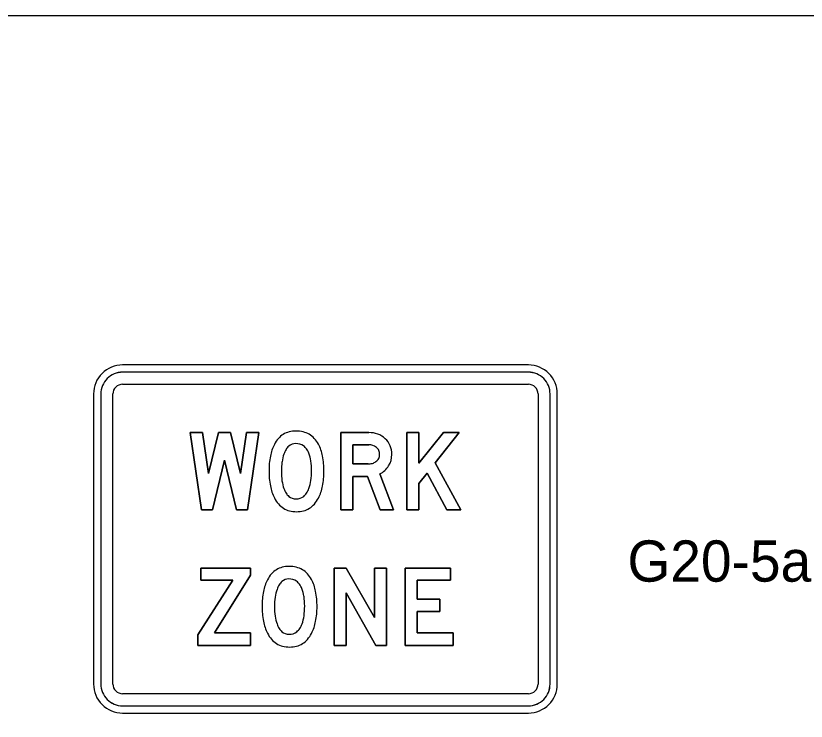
# Model space of a CAD drawing. Extents: x 0 to 37.9, y 0 to 20.9.
# Drawn here: x 21.295 to 25.131, y 17.525 to 20.946 of the extents above; entities that cross this region are included whole.
import ezdxf

# ---------------------------------------------------------------- set-up
doc = ezdxf.new("R2010")
doc.units = 0
for name, color, linetype in [('63', 7, 'Continuous'), ('LAYER_1', 7, 'Continuous'), ('Level 1', 7, 'Continuous')]:
    doc.layers.add(name, color=color, linetype=linetype)

msp = doc.modelspace()

# ---------------------------------------------------------------- linework, layer by layer
at = {"layer": '63'}
for p, q in [((23.7827, 19.2177), (21.8135, 19.2177)), ((21.8135, 19.1591), (23.7827, 19.1591)), ((21.708, 19.1122), (21.708, 17.7056)), ((21.7666, 17.7056), (21.7666, 19.1122)), ((23.8296, 19.1122), (23.8296, 17.7056)), ((23.8882, 17.7056), (23.8882, 19.1122)), ((23.0087, 18.925), (22.8731, 18.9247)), ((23.0048, 18.7737), (22.9313, 18.7737)), ((23.7827, 17.6587), (21.8135, 17.6587)), ((21.8135, 17.6001), (23.7827, 17.6001))]:
    msp.add_line(p, q, dxfattribs=at)
for points in [[(22.1412, 18.9247), (22.1969, 18.5496), (22.2494, 18.5496), (22.3076, 18.7906), (22.3667, 18.5496), (22.4196, 18.5496), (22.4753, 18.9247), (22.4144, 18.9247), (22.3853, 18.7272), (22.3366, 18.9247), (22.2785, 18.9247), (22.2309, 18.7272), (22.2021, 18.9247), (22.1412, 18.9247)], [(22.8731, 18.9247), (22.8731, 18.5496), (22.9313, 18.5496), (22.9313, 18.7128), (23.0027, 18.7128), (23.0633, 18.5496), (23.1284, 18.5496), (23.0619, 18.7247)], [(23.1923, 18.5496), (23.2505, 18.5496), (23.2505, 18.6788), (23.2914, 18.7275), (23.3864, 18.5496), (23.455, 18.5496), (23.3307, 18.779), (23.4469, 18.9247), (23.3706, 18.9247), (23.2505, 18.7762), (23.2505, 18.9247), (23.1923, 18.9247), (23.1923, 18.5496)], [(22.9313, 18.7737), (22.9313, 18.8655), (23.008, 18.8655)], [(22.1787, 17.8932), (22.434, 17.8932), (22.434, 17.9545), (22.2593, 17.9545), (22.434, 18.2329), (22.434, 18.2683), (22.1934, 18.2683), (22.1934, 18.2094), (22.3493, 18.2094), (22.1787, 17.9447), (22.1787, 17.8932)], [(22.8397, 17.8932), (22.8979, 17.8932), (22.8979, 18.1471), (23.0418, 17.8932), (23.095, 17.8932), (23.095, 18.2683), (23.0355, 18.2683), (23.0355, 18.0287), (22.8979, 18.2683), (22.8397, 18.2683), (22.8397, 17.8932)], [(23.1849, 17.8932), (23.4175, 17.8932), (23.4175, 17.9545), (23.2427, 17.9545), (23.2427, 18.0574), (23.353, 18.0574), (23.353, 18.1177), (23.2427, 18.1177), (23.2427, 18.2094), (23.4056, 18.2094), (23.4056, 18.2683), (23.1849, 18.2683), (23.1849, 17.8932)]]:
    msp.add_lwpolyline(points, dxfattribs=at)
for centre, radius, start, end in [((21.8131, 19.1124), 0.1052, 89.9254, 180.0746), ((23.7831, 19.1124), 0.1052, 359.9254, 90.0746), ((21.8133, 19.1123), 0.0467, 134.9253, 180.0745), ((21.8134, 19.1124), 0.0467, 89.9255, 135.0747), ((23.7828, 19.1124), 0.0467, 44.9253, 90.0745), ((23.7829, 19.1123), 0.0467, 359.9255, 45.0747), ((22.6489, 18.8263), 0.1058, 121.7731, 138.7128), ((22.6477, 18.8274), 0.1043, 104.3732, 121.4819), ((22.6542, 18.8004), 0.132, 89.582, 104.1951), ((22.6562, 18.7873), 0.1451, 76.612, 90.4059), ((22.6637, 18.8199), 0.1116, 60.0385, 76.4761), ((22.665, 18.8234), 0.108, 42.9622, 59.7687), ((23.0099, 18.8021), 0.1229, 70.0125, 90.5937), ((23.0133, 18.8145), 0.1101, 47.2903, 69.4411), ((22.6727, 18.806), 0.1371, 138.8686, 153.1166), ((22.6462, 18.8064), 0.1332, 28.1764, 42.7792), ((23.0232, 18.8233), 0.0969, 23.2697, 48.0867), ((22.7423, 18.7698), 0.2155, 152.9055, 169.0157), ((22.7073, 18.7833), 0.1169, 149.1422, 161.1637), ((22.6662, 18.8079), 0.069, 132.125, 149.2178), ((22.6532, 18.822), 0.0498, 88.9564, 131.8329), ((22.6556, 18.8098), 0.062, 54.2718, 91.4298), ((22.6516, 18.8062), 0.0673, 35.8313, 53.301), ((22.6254, 18.7874), 0.0996, 22.3227, 35.7667), ((22.5818, 18.7732), 0.2058, 10.7747, 27.8602), ((23.0094, 18.8076), 0.058, 51.7414, 91.3893), ((23.0206, 18.8214), 0.0402, 25.054, 52.0575), ((23.0157, 18.82), 0.0452, 359.033, 23.99), ((23.0133, 18.8207), 0.1071, 359.2244, 22.4371), ((22.8792, 18.7428), 0.355, 168.9518, 180.4938), ((22.7835, 18.7545), 0.1983, 160.4154, 171.8204), ((22.5578, 18.7628), 0.1714, 8.2784, 21.3529), ((22.4176, 18.741), 0.3731, 359.4412, 10.9235), ((23.0197, 18.8181), 0.0412, 304.8884, 332.9278), ((23.0168, 18.8185), 0.044, 334.2148, 1.0469), ((23.0165, 18.8192), 0.1039, 327.8394, 0.03), ((22.8898, 18.7389), 0.3058, 171.7605, 180.3037), ((22.4227, 18.7423), 0.3081, 359.5981, 8.4379), ((23.0087, 18.8413), 0.0677, 266.7366, 284.6841), ((23.0121, 18.8269), 0.0529, 285.0536, 306.2281), ((23.0158, 18.8174), 0.1035, 296.4332, 328.9062), ((22.9004, 18.7365), 0.3763, 179.4972, 190.7315), ((22.8955, 18.7355), 0.3115, 179.6655, 188.165), ((22.4056, 18.7381), 0.3252, 351.8983, 0.3481), ((22.4327, 18.7344), 0.358, 348.9257, 0.4708), ((22.7757, 18.718), 0.1904, 188.0713, 199.8773), ((22.5365, 18.7191), 0.1929, 340.037, 352.0112), ((22.7471, 18.707), 0.2202, 190.6322, 206.7022), ((22.7017, 18.6896), 0.1112, 199.0807, 211.5979), ((22.6146, 18.6918), 0.1102, 326.6886, 339.4956), ((22.564, 18.7085), 0.2242, 333.1836, 348.9665), ((22.6752, 18.67), 0.1393, 206.3738, 220.7881), ((22.6646, 18.6667), 0.0676, 211.5592, 229.0073), ((22.6543, 18.6557), 0.0525, 229.5836, 271.2538), ((22.6568, 18.6606), 0.0574, 268.6996, 308.5747), ((22.6485, 18.6696), 0.0696, 309.2915, 326.689), ((22.6357, 18.6738), 0.1445, 318.7925, 332.6494), ((22.6509, 18.6494), 0.1075, 220.951, 238.0851), ((22.662, 18.6511), 0.1098, 302.0134, 318.6578), ((22.65, 18.6489), 0.1066, 238.3851, 255.6206), ((22.6569, 18.6777), 0.1362, 255.7968, 270.4286), ((22.6588, 18.6719), 0.1304, 269.5975, 284.44), ((22.6647, 18.6477), 0.1055, 284.6334, 301.7314), ((22.6155, 18.1699), 0.1058, 121.773, 138.7127), ((22.6142, 18.1709), 0.1043, 104.373, 121.4818), ((22.6207, 18.1439), 0.132, 89.582, 104.195), ((22.6227, 18.1309), 0.1451, 76.612, 90.4059), ((22.6302, 18.1635), 0.1116, 60.0388, 76.4762), ((22.6316, 18.1669), 0.108, 42.9622, 59.7687), ((22.6392, 18.1495), 0.1371, 138.8683, 153.1163), ((22.6128, 18.15), 0.1332, 28.1767, 42.7795), ((22.7088, 18.1134), 0.2155, 152.9053, 169.0157), ((22.6738, 18.1268), 0.1169, 149.1422, 161.1637), ((22.6327, 18.1515), 0.069, 132.1248, 149.2176), ((22.6197, 18.1655), 0.0498, 88.9564, 131.8327), ((22.6221, 18.1534), 0.062, 54.2719, 91.4299), ((22.6181, 18.1498), 0.0673, 35.8317, 53.3014), ((22.5919, 18.131), 0.0996, 22.3227, 35.7667), ((22.5483, 18.1168), 0.2058, 10.7747, 27.8602), ((22.8457, 18.0864), 0.355, 168.9518, 180.4938), ((22.75, 18.0981), 0.1983, 160.4152, 171.8204), ((22.5243, 18.1064), 0.1714, 8.2785, 21.353), ((22.3841, 18.0845), 0.3731, 359.4411, 10.9237), ((22.8563, 18.0825), 0.3058, 171.7604, 180.3036), ((22.3892, 18.0859), 0.3081, 359.5979, 8.438), ((22.8669, 18.08), 0.3763, 179.4971, 190.7316), ((22.862, 18.0791), 0.3115, 179.6657, 188.1651), ((22.3721, 18.0817), 0.3252, 351.8983, 0.3481), ((22.3992, 18.0779), 0.358, 348.9257, 0.4708), ((22.7422, 18.0616), 0.1904, 188.0714, 199.8774), ((22.503, 18.0627), 0.1929, 340.0368, 352.0111), ((22.7136, 18.0506), 0.2202, 190.6322, 206.7023), ((22.6682, 18.0332), 0.1112, 199.0807, 211.5979), ((22.5812, 18.0354), 0.1102, 326.6884, 339.4954), ((22.5305, 18.0521), 0.2242, 333.1834, 348.9666), ((22.6312, 18.0103), 0.0676, 211.5594, 229.0075), ((22.6208, 17.9993), 0.0525, 229.5838, 271.2538), ((22.6233, 18.0042), 0.0574, 268.6996, 308.5745), ((22.615, 18.0132), 0.0696, 309.2915, 326.689), ((22.6417, 18.0135), 0.1393, 206.3741, 220.7883), ((22.6174, 17.993), 0.1075, 220.9511, 238.0852), ((22.6285, 17.9947), 0.1098, 302.0132, 318.6576), ((22.6022, 18.0173), 0.1445, 318.7921, 332.6493), ((22.6165, 17.9925), 0.1066, 238.3854, 255.6206), ((22.6234, 18.0213), 0.1362, 255.797, 270.4285), ((22.6254, 18.0155), 0.1304, 269.5975, 284.4399), ((22.6312, 17.9913), 0.1055, 284.6334, 301.7312), ((21.8133, 17.7053), 0.1052, 179.9254, 270.0746), ((21.8133, 17.7056), 0.0467, 179.9255, 225.0747), ((23.7829, 17.7053), 0.1052, 269.9254, 0.0746), ((23.7829, 17.7056), 0.0467, 314.9253, 0.0745), ((21.8134, 17.7055), 0.0467, 224.9253, 270.0745), ((23.7828, 17.7055), 0.0467, 269.9255, 315.0747)]:
    msp.add_arc(centre, radius, start, end, dxfattribs=at)
at = {"layer": 'LAYER_1'}
for points in [[(23.7827, 19.2529), (21.8135, 19.2529)], [(23.7827, 19.2177), (21.8135, 19.2177)], [(21.8135, 19.1591), (23.7827, 19.1591)], [(21.6728, 19.1122), (21.6728, 17.7056)], [(21.708, 19.1122), (21.708, 17.7056)], [(21.7666, 17.7056), (21.7666, 19.1122)], [(23.8296, 19.1122), (23.8296, 17.7056)], [(23.8882, 17.7056), (23.8882, 19.1122)], [(23.9234, 17.7056), (23.9234, 19.1122)], [(22.8731, 18.9247), (23.0087, 18.925)], [(23.0619, 18.7247), (23.1284, 18.5496), (23.0633, 18.5496), (23.0027, 18.7128), (22.9313, 18.7128), (22.9313, 18.5496), (22.8731, 18.5496), (22.8731, 18.9247)], [(23.008, 18.8655), (22.9313, 18.8655), (22.9313, 18.7737)], [(22.9313, 18.7737), (23.0048, 18.7737)], [(23.7827, 17.6587), (21.8135, 17.6587)], [(21.8135, 17.6001), (23.7827, 17.6001)], [(21.8135, 17.565), (23.7827, 17.565)]]:
    msp.add_lwpolyline(points, dxfattribs=at)
for points in [[(22.2021, 18.9247), (22.2309, 18.7272), (22.2785, 18.9247), (22.3366, 18.9247), (22.3853, 18.7272), (22.4144, 18.9247), (22.4753, 18.9247), (22.4196, 18.5496), (22.3667, 18.5496), (22.3076, 18.7906), (22.2494, 18.5496), (22.1969, 18.5496), (22.1412, 18.9247)], [(23.1923, 18.9247), (23.2505, 18.9247), (23.2505, 18.7762), (23.3706, 18.9247), (23.4469, 18.9247), (23.3307, 18.779), (23.455, 18.5496), (23.3864, 18.5496), (23.2914, 18.7275), (23.2505, 18.6788), (23.2505, 18.5496), (23.1923, 18.5496)], [(22.1787, 17.9447), (22.3493, 18.2094), (22.1934, 18.2094), (22.1934, 18.2683), (22.434, 18.2683), (22.434, 18.2329), (22.2593, 17.9545), (22.434, 17.9545), (22.434, 17.8932), (22.1787, 17.8932)], [(22.8397, 18.2683), (22.8979, 18.2683), (23.0355, 18.0287), (23.0355, 18.2683), (23.095, 18.2683), (23.095, 17.8932), (23.0418, 17.8932), (22.8979, 18.1471), (22.8979, 17.8932), (22.8397, 17.8932)], [(23.1849, 18.2683), (23.4056, 18.2683), (23.4056, 18.2094), (23.2427, 18.2094), (23.2427, 18.1177), (23.353, 18.1177), (23.353, 18.0574), (23.2427, 18.0574), (23.2427, 17.9545), (23.4175, 17.9545), (23.4175, 17.8932), (23.1849, 17.8932)]]:
    msp.add_lwpolyline(points, close=True, dxfattribs=at)
for centre, radius, start, end in [((21.8133, 19.1127), 0.1402, 89.9254, 135.0746), ((21.8133, 19.1126), 0.1052, 89.9254, 135.0746), ((23.7829, 19.1127), 0.1402, 44.9254, 90.0746), ((23.7829, 19.1126), 0.1052, 44.9254, 90.0746), ((21.813, 19.1124), 0.1402, 134.9254, 180.0746), ((21.8131, 19.1124), 0.1052, 134.9254, 180.0746), ((23.7831, 19.1124), 0.1052, 359.9254, 45.0746), ((23.7832, 19.1124), 0.1402, 359.9254, 45.0746), ((21.8133, 19.1123), 0.0467, 134.9253, 180.0745), ((21.8134, 19.1124), 0.0467, 89.9255, 135.0747), ((23.7828, 19.1124), 0.0467, 44.9253, 90.0745), ((23.7829, 19.1123), 0.0467, 359.9255, 45.0747), ((22.6489, 18.8263), 0.1058, 121.7731, 138.7128), ((22.6477, 18.8274), 0.1043, 104.3732, 121.4819), ((22.6542, 18.8004), 0.132, 89.582, 104.1951), ((22.6562, 18.7873), 0.1451, 76.612, 90.4059), ((22.6637, 18.8199), 0.1116, 60.0385, 76.4761), ((22.665, 18.8234), 0.108, 42.9622, 59.7687), ((23.0099, 18.8021), 0.1229, 70.0125, 90.5937), ((23.0133, 18.8145), 0.1101, 47.2903, 69.4411), ((22.6727, 18.806), 0.1371, 138.8686, 153.1166), ((22.6462, 18.8064), 0.1332, 28.1764, 42.7792), ((23.0232, 18.8233), 0.0969, 23.2697, 48.0867), ((22.7423, 18.7698), 0.2155, 152.9055, 169.0157), ((22.7073, 18.7833), 0.1169, 149.1422, 161.1637), ((22.6662, 18.8079), 0.069, 132.125, 149.2178), ((22.6532, 18.822), 0.0498, 88.9564, 131.8329), ((22.6556, 18.8098), 0.062, 54.2718, 91.4298), ((22.6516, 18.8062), 0.0673, 35.8313, 53.301), ((22.6254, 18.7874), 0.0996, 22.3227, 35.7667), ((22.5818, 18.7732), 0.2058, 10.7747, 27.8602), ((23.0094, 18.8076), 0.058, 51.7414, 91.3893), ((23.0206, 18.8214), 0.0402, 25.054, 52.0575), ((23.0157, 18.82), 0.0452, 359.033, 23.99), ((23.0133, 18.8207), 0.1071, 359.2244, 22.4371), ((22.8792, 18.7428), 0.355, 168.9518, 180.4938), ((22.7835, 18.7545), 0.1983, 160.4154, 171.8204), ((22.5578, 18.7628), 0.1714, 8.2784, 21.3529), ((22.4176, 18.741), 0.3731, 359.4412, 10.9235), ((23.0197, 18.8181), 0.0412, 304.8884, 332.9278), ((23.0168, 18.8185), 0.044, 334.2148, 1.0469), ((23.0165, 18.8192), 0.1039, 327.8394, 0.03), ((22.8898, 18.7389), 0.3058, 171.7605, 180.3037), ((22.4227, 18.7423), 0.3081, 359.5981, 8.4379), ((23.0087, 18.8413), 0.0677, 266.7366, 284.6841), ((23.0121, 18.8269), 0.0529, 285.0536, 306.2281), ((23.0158, 18.8174), 0.1035, 296.4332, 328.9062), ((22.9004, 18.7365), 0.3763, 179.4972, 190.7315), ((22.8955, 18.7355), 0.3115, 179.6655, 188.165), ((22.4056, 18.7381), 0.3252, 351.8983, 0.3481), ((22.4327, 18.7344), 0.358, 348.9257, 0.4708), ((22.7757, 18.718), 0.1904, 188.0713, 199.8773), ((22.5365, 18.7191), 0.1929, 340.037, 352.0112), ((22.7471, 18.707), 0.2202, 190.6322, 206.7022), ((22.7017, 18.6896), 0.1112, 199.0807, 211.5979), ((22.6146, 18.6918), 0.1102, 326.6886, 339.4956), ((22.564, 18.7085), 0.2242, 333.1836, 348.9665), ((22.6752, 18.67), 0.1393, 206.3738, 220.7881), ((22.6646, 18.6667), 0.0676, 211.5592, 229.0073), ((22.6543, 18.6557), 0.0525, 229.5836, 271.2538), ((22.6568, 18.6606), 0.0574, 268.6996, 308.5747), ((22.6485, 18.6696), 0.0696, 309.2915, 326.689), ((22.6357, 18.6738), 0.1445, 318.7925, 332.6494), ((22.6509, 18.6494), 0.1075, 220.951, 238.0851), ((22.662, 18.6511), 0.1098, 302.0134, 318.6578), ((22.65, 18.6489), 0.1066, 238.3851, 255.6206), ((22.6569, 18.6777), 0.1362, 255.7968, 270.4286), ((22.6588, 18.6719), 0.1304, 269.5975, 284.44), ((22.6647, 18.6477), 0.1055, 284.6334, 301.7314), ((22.6155, 18.1699), 0.1058, 121.773, 138.7127), ((22.6142, 18.1709), 0.1043, 104.373, 121.4818), ((22.6207, 18.1439), 0.132, 89.582, 104.195), ((22.6227, 18.1309), 0.1451, 76.612, 90.4059), ((22.6302, 18.1635), 0.1116, 60.0388, 76.4762), ((22.6316, 18.1669), 0.108, 42.9622, 59.7687), ((22.6392, 18.1495), 0.1371, 138.8683, 153.1163), ((22.6128, 18.15), 0.1332, 28.1767, 42.7795), ((22.7088, 18.1134), 0.2155, 152.9053, 169.0157), ((22.6738, 18.1268), 0.1169, 149.1422, 161.1637), ((22.6327, 18.1515), 0.069, 132.1248, 149.2176), ((22.6197, 18.1655), 0.0498, 88.9564, 131.8327), ((22.6221, 18.1534), 0.062, 54.2719, 91.4299), ((22.6181, 18.1498), 0.0673, 35.8317, 53.3014), ((22.5919, 18.131), 0.0996, 22.3227, 35.7667), ((22.5483, 18.1168), 0.2058, 10.7747, 27.8602), ((22.8457, 18.0864), 0.355, 168.9518, 180.4938), ((22.75, 18.0981), 0.1983, 160.4152, 171.8204), ((22.5243, 18.1064), 0.1714, 8.2785, 21.353), ((22.3841, 18.0845), 0.3731, 359.4411, 10.9237), ((22.8563, 18.0825), 0.3058, 171.7604, 180.3036), ((22.3892, 18.0859), 0.3081, 359.5979, 8.438), ((22.8669, 18.08), 0.3763, 179.4971, 190.7316), ((22.862, 18.0791), 0.3115, 179.6657, 188.1651), ((22.3721, 18.0817), 0.3252, 351.8983, 0.3481), ((22.3992, 18.0779), 0.358, 348.9257, 0.4708), ((22.7422, 18.0616), 0.1904, 188.0714, 199.8774), ((22.503, 18.0627), 0.1929, 340.0368, 352.0111), ((22.7136, 18.0506), 0.2202, 190.6322, 206.7023), ((22.6682, 18.0332), 0.1112, 199.0807, 211.5979), ((22.5812, 18.0354), 0.1102, 326.6884, 339.4954), ((22.5305, 18.0521), 0.2242, 333.1834, 348.9666), ((22.6312, 18.0103), 0.0676, 211.5594, 229.0075), ((22.6208, 17.9993), 0.0525, 229.5838, 271.2538), ((22.6233, 18.0042), 0.0574, 268.6996, 308.5745), ((22.615, 18.0132), 0.0696, 309.2915, 326.689), ((22.6417, 18.0135), 0.1393, 206.3741, 220.7883), ((22.6174, 17.993), 0.1075, 220.9511, 238.0852), ((22.6285, 17.9947), 0.1098, 302.0132, 318.6576), ((22.6022, 18.0173), 0.1445, 318.7921, 332.6493), ((22.6165, 17.9925), 0.1066, 238.3854, 255.6206), ((22.6234, 18.0213), 0.1362, 255.797, 270.4285), ((22.6254, 18.0155), 0.1304, 269.5975, 284.4399), ((22.6312, 17.9913), 0.1055, 284.6334, 301.7312), ((21.813, 17.7054), 0.1402, 179.9254, 225.0746), ((21.8131, 17.7055), 0.1052, 179.9254, 225.0746), ((21.8133, 17.7056), 0.0467, 179.9255, 225.0747), ((23.7829, 17.7056), 0.0467, 314.9253, 0.0745), ((23.7831, 17.7055), 0.1052, 314.9254, 0.0746), ((23.7832, 17.7054), 0.1402, 314.9254, 0.0746), ((21.8134, 17.7055), 0.0467, 224.9253, 270.0745), ((23.7828, 17.7055), 0.0467, 269.9255, 315.0747), ((21.8133, 17.7053), 0.1052, 224.9254, 270.0746), ((23.7829, 17.7053), 0.1052, 269.9254, 315.0746), ((21.8133, 17.7052), 0.1402, 224.9254, 270.0746), ((23.7829, 17.7052), 0.1402, 269.9254, 315.0746)]:
    msp.add_arc(centre, radius, start, end, dxfattribs=at)
at = {"layer": 'Level 1'}
msp.add_lwpolyline([(4.9065, 0.9211), (37.9068, 0.9211), (37.9068, 20.9463), (4.9065, 20.9463)], close=True, dxfattribs=at)

# ---------------------------------------------------------------- texts
msp.add_text('G20-5aP', height=0.2, dxfattribs=at).set_placement((24.2636, 18.2021))

doc.saveas('drawing.dxf')
